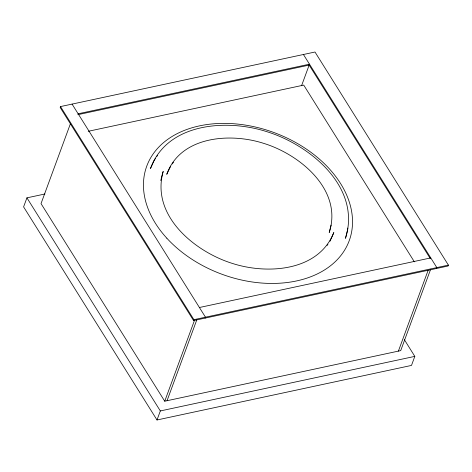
<?xml version="1.0" encoding="UTF-8"?>
<svg xmlns="http://www.w3.org/2000/svg" width="472" height="472" viewBox="0 0 472 472"><rect width="100%" height="100%" fill="white"/><g stroke="black" fill="none" stroke-linecap="round" stroke-linejoin="round"><path stroke-width="0.71" d="M347.693 229.48L347.793 228.059M160.751 180.599L162.515 173.554M331.078 225.138L329.226 232.513C343.097 189.945 299.708 154.226 263.24 143.222C230 132.602 180.404 136.154 166.752 174.31L170.675 166.232M347.522 230.165L345.474 238.336C361.776 187.313 309.868 144.674 266.184 131.476C226.377 118.779 167.07 122.938 150.503 168.486L154.261 160.185L155.471 158.427M44.946 193.986L26.928 197.851L23.6 206.889L157.005 419.98L411.495 365.422L414.817 356.384L404.256 339.51M60.504 106.578L60.174 107.48L193.579 320.577L448.07 266.013L448.4 265.111L314.995 52.02L60.504 106.578L193.909 319.674L193.579 320.577M70.47 123.593L41.029 203.615L164.734 401.212L400.71 350.619L430.665 269.217M162.692 172.852L163.223 171.407C150.503 215.787 195.154 252.101 233.068 263.642C267.571 274.562 318.476 271.329 333.822 232.525L330.005 241.233M157.005 419.98L160.332 410.947L26.928 197.851M164.734 401.212L194.429 320.5M167.047 400.716L196.741 320.004M205.149 318.098L205.479 317.196L72.074 104.1M301.543 85.78L309.49 64.186L78.14 113.787M398.397 351.115L428.098 270.403M436.5 268.497L436.83 267.594L303.425 54.498M156.674 156.669L157.483 155.494M172.262 163.926L173.448 162.197M327.09 245.475L327.922 244.266M77.803 114.69L309.16 65.089M88.223 131.299L303.72 85.096L414.363 261.83M199.414 307.508L430.771 257.907M193.909 319.674L448.4 265.111M160.332 410.947L414.817 356.384M308.965 64.776L430.24 258.497M166.822 238.195A107.87 75.473 20.2 0 0 345.628 248.437A107.87 75.473 20.2 0 0 231.522 123.599A107.87 75.473 20.2 0 0 166.822 238.195"/></g></svg>
